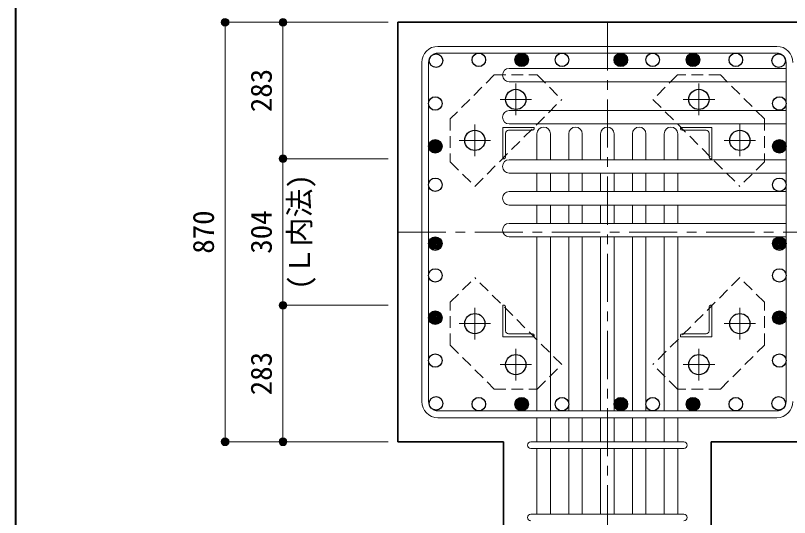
# Model space of a CAD drawing. Units: millimetres at full size, sheet at 1:20. Extents: x -3982 to 3969, y -2797 to 2801.
# Drawn here: x -3982 to -2376, y -1627 to -586 of the extents above; entities that cross this region are included whole.
import ezdxf
from ezdxf.enums import TextEntityAlignment as Align

# ---------------------------------------------------------------- set-up
doc = ezdxf.new("R2010")
doc.units = ezdxf.units.MM
doc.header["$LTSCALE"] = 20
doc.header["$PDMODE"] = 32
doc.header["$PDSIZE"] = 12
doc.linetypes.add('CHAIN1', pattern=[8, 5, -1, 1, -1])
doc.linetypes.add('DASHED1', pattern=[1.8, 1.2, -0.6])
for name, color, linetype, lineweight in [('6-1_躯体線', 2, 'Continuous', 35), ('6-2_A.Bolt_', 4, 'CHAIN1', 9), ('6-3_柱型主筋', 4, 'Continuous', 9), ('6-4_フープ', 7, 'Continuous', 18), ('6-5_梁主筋', 7, 'Continuous', 18), ('6-6_S.T.P.', 7, 'Continuous', 18), ('6-9', 4, 'DASHED1', 9), ('6-A', 4, 'Continuous', 9), ('6-D_寸法', 4, 'Continuous', 9), ('F-0_枠', 6, 'Continuous', 40)]:
    doc.layers.add(name, color=color, linetype=linetype, lineweight=lineweight)
doc.styles.add('ＭＳ ゴシック', font='')
doc.styles.get('ＭＳ ゴシック').set_extended_font_data('MS Gothic')

msp = doc.modelspace()

# ---------------------------------------------------------------- linework, layer by layer
at = {"layer": '6-1_躯体線'}
for p, q in [((-3188.87, -1469.67), (-3188.87, -599.67)), ((-1918.87, -599.67), (-3188.87, -599.67)), ((-2969.37, -1469.67), (-3188.87, -1469.67)), ((-2969.37, -1869.67), (-2969.37, -1469.67)), ((-2538.37, -1869.67), (-2538.37, -1469.67)), ((-2318.87, -1469.67), (-2538.37, -1469.67))]:
    msp.add_line(p, q, dxfattribs=at)
at = {"layer": '6-2_A.Bolt_'}
for p, q in [((-2943.87, -726.97), (-2943.87, -792.47)), ((-2563.87, -726.97), (-2563.87, -792.47)), ((-2976.57, -759.67), (-2911.07, -759.67)), ((-2531.17, -759.67), (-2596.67, -759.67)), ((-3028.87, -811.97), (-3028.87, -877.47)), ((-2478.87, -811.97), (-2478.87, -877.47)), ((-3061.57, -844.67), (-2996.07, -844.67)), ((-2446.17, -844.67), (-2511.67, -844.67)), ((-3028.87, -1257.37), (-3028.87, -1191.87)), ((-2478.87, -1257.37), (-2478.87, -1191.87)), ((-3061.57, -1224.67), (-2996.07, -1224.67)), ((-2446.17, -1224.67), (-2511.67, -1224.67)), ((-2943.87, -1342.37), (-2943.87, -1276.87)), ((-2563.87, -1342.37), (-2563.87, -1276.87)), ((-2976.57, -1309.67), (-2911.07, -1309.67)), ((-2531.17, -1309.67), (-2596.67, -1309.67))]:
    msp.add_line(p, q, dxfattribs=at)
at = {"layer": '6-2_A.Bolt_', "color": 3, "linetype": 'Continuous', "lineweight": 25}
for centre in [(-2943.87, -759.67), (-2563.87, -759.67), (-3028.87, -844.67), (-2478.87, -844.67), (-3028.87, -1224.67), (-2478.87, -1224.67), (-2943.87, -1309.67), (-2563.87, -1309.67)]:
    msp.add_circle(centre, 21, dxfattribs=at)
at = {"layer": '6-3_柱型主筋', "color": 3, "lineweight": 25}
for centre in [(-3109.26, -679.28), (-3020.41, -677.67), (-2931.56, -677.67), (-2847.87, -677.67), (-2725.87, -677.67), (-2659.87, -677.67), (-2576.17, -677.67), (-2487.33, -677.67), (-2398.48, -679.28), (-3110.87, -768.13), (-2396.87, -768.13), (-3110.87, -856.98), (-2396.87, -856.98), (-3110.87, -936.67), (-2396.87, -936.67), (-3110.87, -1058.67), (-2396.87, -1058.67), (-3110.87, -1124.67), (-2396.87, -1124.67), (-3110.87, -1212.37), (-2396.87, -1212.37), (-3110.87, -1301.21), (-2396.87, -1301.21), (-3109.26, -1390.06), (-3020.41, -1391.67), (-2931.56, -1391.67), (-2847.87, -1391.67), (-2725.87, -1391.67), (-2659.87, -1391.67), (-2576.17, -1391.67), (-2487.33, -1391.67), (-2398.48, -1390.06)]:
    msp.add_circle(centre, 14, dxfattribs=at)
at = {"layer": '6-3_柱型主筋'}
for centre, radius in [((-2931.56, -677.67), 12.6), ((-2931.56, -677.67), 11.2), ((-2931.56, -677.67), 9.8), ((-2931.56, -677.67), 8.4), ((-2931.56, -677.67), 7), ((-2931.56, -677.67), 5.6), ((-2931.56, -677.67), 4.2), ((-2725.87, -677.67), 12.6), ((-2725.87, -677.67), 11.2), ((-2725.87, -677.67), 9.8), ((-2725.87, -677.67), 8.4), ((-2725.87, -677.67), 7), ((-2725.87, -677.67), 5.6), ((-2725.87, -677.67), 4.2), ((-2576.17, -677.67), 12.6), ((-2576.17, -677.67), 11.2), ((-2576.17, -677.67), 9.8), ((-2576.17, -677.67), 8.4), ((-2576.17, -677.67), 7), ((-2576.17, -677.67), 5.6), ((-2576.17, -677.67), 4.2), ((-2931.56, -677.67), 2.8), ((-2931.56, -677.67), 1.4), ((-2725.87, -677.67), 2.8), ((-2725.87, -677.67), 1.4), ((-2576.17, -677.67), 2.8), ((-2576.17, -677.67), 1.4), ((-3110.87, -856.98), 12.6), ((-3110.87, -856.98), 11.2), ((-3110.87, -856.98), 9.8), ((-3110.87, -856.98), 8.4), ((-3110.87, -856.98), 7), ((-2396.87, -856.98), 12.6), ((-2396.87, -856.98), 11.2), ((-2396.87, -856.98), 9.8), ((-2396.87, -856.98), 8.4), ((-2396.87, -856.98), 7), ((-3110.87, -856.98), 5.6), ((-3110.87, -856.98), 4.2), ((-3110.87, -856.98), 2.8), ((-3110.87, -856.98), 1.4), ((-2396.87, -856.98), 5.6), ((-2396.87, -856.98), 4.2), ((-2396.87, -856.98), 2.8), ((-2396.87, -856.98), 1.4), ((-3110.87, -1058.67), 12.6), ((-3110.87, -1058.67), 11.2), ((-3110.87, -1058.67), 9.8), ((-3110.87, -1058.67), 8.4), ((-3110.87, -1058.67), 7), ((-3110.87, -1058.67), 5.6), ((-3110.87, -1058.67), 4.2), ((-3110.87, -1058.67), 2.8), ((-3110.87, -1058.67), 1.4), ((-2396.87, -1058.67), 12.6), ((-2396.87, -1058.67), 11.2), ((-2396.87, -1058.67), 9.8), ((-2396.87, -1058.67), 8.4), ((-2396.87, -1058.67), 7), ((-2396.87, -1058.67), 5.6), ((-2396.87, -1058.67), 4.2), ((-2396.87, -1058.67), 2.8), ((-2396.87, -1058.67), 1.4), ((-3110.87, -1212.37), 12.6), ((-3110.87, -1212.37), 11.2), ((-3110.87, -1212.37), 9.8), ((-3110.87, -1212.37), 8.4), ((-2396.87, -1212.37), 12.6), ((-2396.87, -1212.37), 11.2), ((-2396.87, -1212.37), 9.8), ((-2396.87, -1212.37), 8.4), ((-3110.87, -1212.37), 7), ((-3110.87, -1212.37), 5.6), ((-3110.87, -1212.37), 4.2), ((-3110.87, -1212.37), 2.8), ((-3110.87, -1212.37), 1.4), ((-2396.87, -1212.37), 7), ((-2396.87, -1212.37), 5.6), ((-2396.87, -1212.37), 4.2), ((-2396.87, -1212.37), 2.8), ((-2396.87, -1212.37), 1.4), ((-2931.56, -1391.67), 12.6), ((-2931.56, -1391.67), 11.2), ((-2725.87, -1391.67), 12.6), ((-2725.87, -1391.67), 11.2), ((-2576.17, -1391.67), 12.6), ((-2576.17, -1391.67), 11.2), ((-2931.56, -1391.67), 9.8), ((-2931.56, -1391.67), 8.4), ((-2931.56, -1391.67), 7), ((-2931.56, -1391.67), 5.6), ((-2931.56, -1391.67), 4.2), ((-2931.56, -1391.67), 2.8), ((-2931.56, -1391.67), 1.4), ((-2725.87, -1391.67), 9.8), ((-2725.87, -1391.67), 8.4), ((-2725.87, -1391.67), 7), ((-2725.87, -1391.67), 5.6), ((-2725.87, -1391.67), 4.2), ((-2725.87, -1391.67), 2.8), ((-2725.87, -1391.67), 1.4), ((-2576.17, -1391.67), 9.8), ((-2576.17, -1391.67), 8.4), ((-2576.17, -1391.67), 7), ((-2576.17, -1391.67), 5.6), ((-2576.17, -1391.67), 4.2), ((-2576.17, -1391.67), 2.8), ((-2576.17, -1391.67), 1.4)]:
    msp.add_circle(centre, radius, dxfattribs=at)
at = {"layer": '6-4_フープ'}
for p, q in [((-2402.37, -649.67), (-3105.37, -649.67)), ((-2402.37, -663.67), (-3105.37, -663.67)), ((-3138.87, -1386.17), (-3138.87, -683.17)), ((-3124.87, -1386.17), (-3124.87, -683.17)), ((-2382.87, -1386.17), (-2382.87, -683.17)), ((-2402.37, -1405.67), (-3105.37, -1405.67)), ((-2402.37, -1419.67), (-3105.37, -1419.67))]:
    msp.add_line(p, q, dxfattribs=at)
for centre, radius, start, end in [((-3105.37, -683.17), 33.5, 90, 180), ((-2402.37, -683.17), 33.5, 0, 90), ((-3105.37, -683.17), 19.5, 90, 180), ((-2402.37, -683.17), 19.5, 0, 90), ((-3105.37, -1386.17), 33.5, 180, 270), ((-3105.37, -1386.17), 19.5, 180, 270), ((-2402.37, -1386.17), 33.5, 270, 0), ((-2402.37, -1386.17), 19.5, 270, 0)]:
    msp.add_arc(centre, radius, start, end, dxfattribs=at)
at = {"layer": '6-5_梁主筋'}
for p, q in [((-2957.37, -695.28), (-2382.87, -695.28)), ((-2957.37, -723.28), (-2382.87, -723.28)), ((-2957.37, -782.67), (-2382.87, -782.67)), ((-2957.37, -810.67), (-2382.87, -810.67)), ((-2899.87, -831.17), (-2899.87, -884.67)), ((-2871.87, -831.17), (-2871.87, -884.67)), ((-2833.87, -831.17), (-2833.87, -884.67)), ((-2805.87, -831.17), (-2805.87, -884.67)), ((-2767.87, -831.17), (-2767.87, -884.67)), ((-2739.87, -831.17), (-2739.87, -884.67)), ((-2701.87, -831.17), (-2701.87, -884.67)), ((-2673.87, -831.17), (-2673.87, -884.67)), ((-2635.87, -831.17), (-2635.87, -884.67)), ((-2607.87, -831.17), (-2607.87, -884.67)), ((-2957.37, -884.67), (-2382.87, -884.67)), ((-2957.37, -912.67), (-2382.87, -912.67)), ((-2899.87, -912.67), (-2899.87, -950.67)), ((-2871.87, -912.67), (-2871.87, -950.67)), ((-2833.87, -912.67), (-2833.87, -950.67)), ((-2805.87, -912.67), (-2805.87, -950.67)), ((-2767.87, -912.67), (-2767.87, -950.67)), ((-2739.87, -912.67), (-2739.87, -950.67)), ((-2701.87, -912.67), (-2701.87, -950.67)), ((-2673.87, -912.67), (-2673.87, -950.67)), ((-2635.87, -912.67), (-2635.87, -950.67)), ((-2607.87, -912.67), (-2607.87, -950.67)), ((-2957.37, -950.67), (-2382.87, -950.67)), ((-2957.37, -978.67), (-2382.87, -978.67)), ((-2899.87, -978.67), (-2899.87, -1016.67)), ((-2871.87, -978.67), (-2871.87, -1016.67)), ((-2833.87, -978.67), (-2833.87, -1016.67)), ((-2805.87, -978.67), (-2805.87, -1016.67)), ((-2767.87, -978.67), (-2767.87, -1016.67)), ((-2739.87, -978.67), (-2739.87, -1016.67)), ((-2701.87, -978.67), (-2701.87, -1016.67)), ((-2673.87, -978.67), (-2673.87, -1016.67)), ((-2635.87, -978.67), (-2635.87, -1016.67)), ((-2607.87, -978.67), (-2607.87, -1016.67)), ((-2957.37, -1016.67), (-2382.87, -1016.67)), ((-2957.37, -1044.67), (-2382.87, -1044.67)), ((-2899.87, -1044.67), (-2899.87, -1405.67)), ((-2871.87, -1044.67), (-2871.87, -1405.67)), ((-2833.87, -1044.67), (-2833.87, -1405.67)), ((-2805.87, -1044.67), (-2805.87, -1405.67)), ((-2767.87, -1044.67), (-2767.87, -1405.67)), ((-2739.87, -1044.67), (-2739.87, -1405.67)), ((-2701.87, -1044.67), (-2701.87, -1405.67)), ((-2673.87, -1044.67), (-2673.87, -1405.67)), ((-2635.87, -1044.67), (-2635.87, -1405.67)), ((-2607.87, -1044.67), (-2607.87, -1405.67)), ((-2899.87, -1419.67), (-2899.87, -1469.67)), ((-2871.87, -1419.67), (-2871.87, -1469.67)), ((-2833.87, -1419.67), (-2833.87, -1469.67)), ((-2805.87, -1419.67), (-2805.87, -1469.67)), ((-2767.87, -1419.67), (-2767.87, -1469.67)), ((-2739.87, -1419.67), (-2739.87, -1469.67)), ((-2701.87, -1419.67), (-2701.87, -1469.67)), ((-2673.87, -1419.67), (-2673.87, -1469.67)), ((-2635.87, -1419.67), (-2635.87, -1469.67)), ((-2607.87, -1419.67), (-2607.87, -1469.67)), ((-2899.87, -1483.67), (-2899.87, -1619.67)), ((-2871.87, -1483.67), (-2871.87, -1619.67)), ((-2833.87, -1483.67), (-2833.87, -1619.67)), ((-2805.87, -1483.67), (-2805.87, -1619.67)), ((-2767.87, -1483.67), (-2767.87, -1619.67)), ((-2739.87, -1483.67), (-2739.87, -1619.67)), ((-2701.87, -1483.67), (-2701.87, -1619.67)), ((-2673.87, -1483.67), (-2673.87, -1619.67)), ((-2635.87, -1483.67), (-2635.87, -1619.67)), ((-2607.87, -1483.67), (-2607.87, -1619.67))]:
    msp.add_line(p, q, dxfattribs=at)
for centre, start, end in [((-2957.37, -709.28), 90, 180), ((-2957.37, -709.28), 180, 270), ((-2957.37, -796.67), 90, 180), ((-2957.37, -796.67), 180, 270), ((-2885.87, -831.17), 0, 180), ((-2819.87, -831.17), 0, 180), ((-2753.87, -831.17), 0, 180), ((-2687.87, -831.17), 0, 180), ((-2621.87, -831.17), 0, 180), ((-2957.37, -898.67), 90, 180), ((-2957.37, -898.67), 180, 270), ((-2957.37, -964.67), 90, 180), ((-2957.37, -964.67), 180, 270), ((-2957.37, -1030.67), 90, 180), ((-2957.37, -1030.67), 180, 270)]:
    msp.add_arc(centre, 14, start, end, dxfattribs=at)
at = {"layer": '6-6_S.T.P.'}
for p, q in [((-2912.37, -1469.67), (-2595.37, -1469.67)), ((-2912.37, -1483.67), (-2595.37, -1483.67)), ((-2912.37, -1619.67), (-2595.37, -1619.67))]:
    msp.add_line(p, q, dxfattribs=at)
for centre, start, end in [((-2912.37, -1476.67), 90, 270), ((-2912.37, -1476.67), 90, 270), ((-2912.37, -1476.67), 90, 270), ((-2912.37, -1476.67), 90, 270), ((-2595.37, -1476.67), 270, 90), ((-2595.37, -1476.67), 270, 90), ((-2595.37, -1476.67), 270, 90), ((-2595.37, -1476.67), 270, 90), ((-2912.37, -1626.67), 90, 270), ((-2595.37, -1626.67), 270, 90)]:
    msp.add_arc(centre, 7, start, end, dxfattribs=at)
at = {"layer": '6-9'}
for p, q in [((-2988.49, -708.83), (-3079.71, -800.05)), ((-2519.25, -708.83), (-2608.34, -708.83)), ((-2428.03, -800.05), (-2519.25, -708.83)), ((-3079.7, -800.05), (-3079.7, -889.15)), ((-2428.03, -1269.29), (-2428.03, -1180.2)), ((-3079.71, -1269.29), (-2988.49, -1360.51)), ((-2519.25, -1360.51), (-2428.03, -1269.29)), ((-2988.49, -1360.51), (-2899.39, -1360.51))]:
    msp.add_line(p, q, dxfattribs=at)
for points in [[(-2988.49, -708.83), (-2899.39, -708.83), (-2848.48, -759.75)], [(-2608.34, -708.83), (-2659.25, -759.74), (-2478.94, -940.06)], [(-3079.71, -889.15), (-3028.79, -940.06), (-2848.48, -759.75)], [(-2428.03, -800.05), (-2428.03, -889.15), (-2478.94, -940.06)], [(-3079.71, -1269.29), (-3079.71, -1180.2), (-3028.79, -1129.29)], [(-2899.39, -1360.51), (-2848.48, -1309.6), (-3028.79, -1129.29)], [(-2428.03, -1180.2), (-2478.94, -1129.29), (-2659.25, -1309.6)], [(-2519.25, -1360.51), (-2608.34, -1360.51), (-2659.25, -1309.6)]]:
    msp.add_lwpolyline(points, dxfattribs=at)
at = {"layer": '6-A'}
for p, q in [((-2970.87, -882.67), (-2970.87, -817.67)), ((-2905.87, -817.67), (-2970.87, -817.67)), ((-2905.87, -817.67), (-2905.87, -820.67)), ((-2601.87, -817.67), (-2536.87, -817.67)), ((-2601.87, -817.67), (-2601.87, -820.67)), ((-2536.87, -882.67), (-2536.87, -817.67)), ((-2964.87, -829.67), (-2964.87, -879.67)), ((-2958.87, -823.67), (-2908.87, -823.67)), ((-2548.87, -823.67), (-2598.87, -823.67)), ((-2542.87, -829.67), (-2542.87, -879.67)), ((-2970.87, -882.67), (-2967.87, -882.67)), ((-2536.87, -882.67), (-2539.87, -882.67)), ((-2970.87, -1186.67), (-2970.87, -1251.67)), ((-2970.87, -1186.67), (-2967.87, -1186.67)), ((-2536.87, -1186.67), (-2539.87, -1186.67)), ((-2536.87, -1186.67), (-2536.87, -1251.67)), ((-2964.87, -1239.67), (-2964.87, -1189.67)), ((-2542.87, -1239.67), (-2542.87, -1189.67)), ((-2905.87, -1251.67), (-2970.87, -1251.67)), ((-2958.87, -1245.67), (-2908.87, -1245.67)), ((-2905.87, -1251.67), (-2905.87, -1248.67)), ((-2601.87, -1251.67), (-2601.87, -1248.67)), ((-2601.87, -1251.67), (-2536.87, -1251.67)), ((-2548.87, -1245.67), (-2598.87, -1245.67))]:
    msp.add_line(p, q, dxfattribs=at)
for centre, radius, start, end in [((-2958.87, -829.67), 6, 90, 180), ((-2908.87, -820.67), 3, 270, 0), ((-2598.87, -820.67), 3, 180, 270), ((-2548.87, -829.67), 6, 0, 90), ((-2967.87, -879.67), 3, 270, 0), ((-2539.87, -879.67), 3, 180, 270), ((-2967.87, -1189.67), 3, 0, 90), ((-2539.87, -1189.67), 3, 90, 180), ((-2958.87, -1239.67), 6, 180, 270), ((-2908.87, -1248.67), 3, 0, 90), ((-2598.87, -1248.67), 3, 90, 180), ((-2548.87, -1239.67), 6, 270, 0)]:
    msp.add_arc(centre, radius, start, end, dxfattribs=at)
at = {"layer": '6-D_寸法'}
for p, q in [((-3546.89, -599.67), (-3426.89, -599.67)), ((-3546.89, -1469.67), (-3546.89, -599.67)), ((-3426.89, -599.67), (-3208.87, -599.67)), ((-3426.89, -599.67), (-3208.87, -599.67)), ((-3426.89, -1186.67), (-3426.89, -882.67)), ((-3426.89, -882.67), (-3208.87, -882.67)), ((-3426.89, -1469.67), (-3426.89, -1186.67)), ((-3426.89, -1186.67), (-3208.87, -1186.67)), ((-3546.89, -1469.67), (-3426.89, -1469.67)), ((-3426.89, -1469.67), (-3208.87, -1469.67)), ((-3426.89, -1469.67), (-3208.87, -1469.67)), ((-3426.89, -1469.67), (-3208.87, -1469.67))]:
    msp.add_line(p, q, dxfattribs=at)
at = {"layer": '6-D_寸法', "linetype": 'CHAIN1'}
for p, q in [((-2753.87, -599.67), (-2753.87, -1869.67)), ((-3188.87, -1034.67), (-2318.87, -1034.67))]:
    msp.add_line(p, q, dxfattribs=at)
at = {"layer": '6-D_寸法'}
msp.add_lwpolyline([(-3426.89, -882.67), (-3426.89, -599.67), (-3208.87, -599.67)], dxfattribs=at)
for centre, radius in [((-3546.89, -599.67), 8), ((-3546.89, -599.67), 7.2), ((-3546.89, -599.67), 6.4), ((-3546.89, -599.67), 5.6), ((-3426.89, -599.67), 8), ((-3426.89, -599.67), 7.2), ((-3426.89, -599.67), 6.4), ((-3426.89, -599.67), 5.6), ((-3546.89, -599.67), 4.8), ((-3546.89, -599.67), 4), ((-3546.89, -599.67), 3.2), ((-3546.89, -599.67), 2.4), ((-3546.89, -599.67), 1.6), ((-3546.89, -599.67), 0.8), ((-3426.89, -599.67), 4.8), ((-3426.89, -599.67), 4), ((-3426.89, -599.67), 3.2), ((-3426.89, -599.67), 2.4), ((-3426.89, -599.67), 1.6), ((-3426.89, -599.67), 0.8), ((-3426.89, -882.67), 8), ((-3426.89, -882.67), 7.2), ((-3426.89, -882.67), 6.4), ((-3426.89, -882.67), 5.6), ((-3426.89, -882.67), 4.8), ((-3426.89, -882.67), 4), ((-3426.89, -882.67), 3.2), ((-3426.89, -882.67), 2.4), ((-3426.89, -882.67), 1.6), ((-3426.89, -882.67), 0.8), ((-3426.89, -1186.67), 8), ((-3426.89, -1186.67), 7.2), ((-3426.89, -1186.67), 6.4), ((-3426.89, -1186.67), 5.6), ((-3426.89, -1186.67), 4.8), ((-3426.89, -1186.67), 4), ((-3426.89, -1186.67), 3.2), ((-3426.89, -1186.67), 2.4), ((-3426.89, -1186.67), 1.6), ((-3426.89, -1186.67), 0.8), ((-3546.89, -1469.67), 8), ((-3546.89, -1469.67), 7.2), ((-3546.89, -1469.67), 6.4), ((-3546.89, -1469.67), 5.6), ((-3546.89, -1469.67), 4.8), ((-3546.89, -1469.67), 4), ((-3546.89, -1469.67), 3.2), ((-3546.89, -1469.67), 2.4), ((-3546.89, -1469.67), 1.6), ((-3546.89, -1469.67), 0.8), ((-3426.89, -1469.67), 8), ((-3426.89, -1469.67), 7.2), ((-3426.89, -1469.67), 6.4), ((-3426.89, -1469.67), 5.6), ((-3426.89, -1469.67), 4.8), ((-3426.89, -1469.67), 4), ((-3426.89, -1469.67), 3.2), ((-3426.89, -1469.67), 2.4), ((-3426.89, -1469.67), 1.6), ((-3426.89, -1469.67), 0.8)]:
    msp.add_circle(centre, radius, dxfattribs=at)
at = {"layer": '6-D_寸法', "color": 7}
for p in [(-3546.89, -599.67), (-3426.89, -599.67), (-3426.89, -882.67), (-3426.89, -882.67), (-3426.89, -1186.67), (-3426.89, -1186.67), (-3546.89, -1469.67), (-3426.89, -1469.67)]:
    msp.add_point(p, dxfattribs=at)
at = {"layer": 'F-0_枠'}
msp.add_line((-3981.92, 2800.77), (-3981.92, -2796.83), dxfattribs=at)

# ---------------------------------------------------------------- texts
at = {"layer": '6-D_寸法', "style": 'ＭＳ ゴシック'}
for s, p in [('283', (-3436.89, -786.17)), ('(Ｌ内法)', (-3357.41, -1154.41)), ('870', (-3556.89, -1079.67)), ('304', (-3436.89, -1079.67)), ('283', (-3436.89, -1373.17))]:
    msp.add_text(s, height=43.99, rotation=90, dxfattribs=at).set_placement(p, align=Align.BOTTOM_LEFT)

doc.saveas('drawing.dxf')
